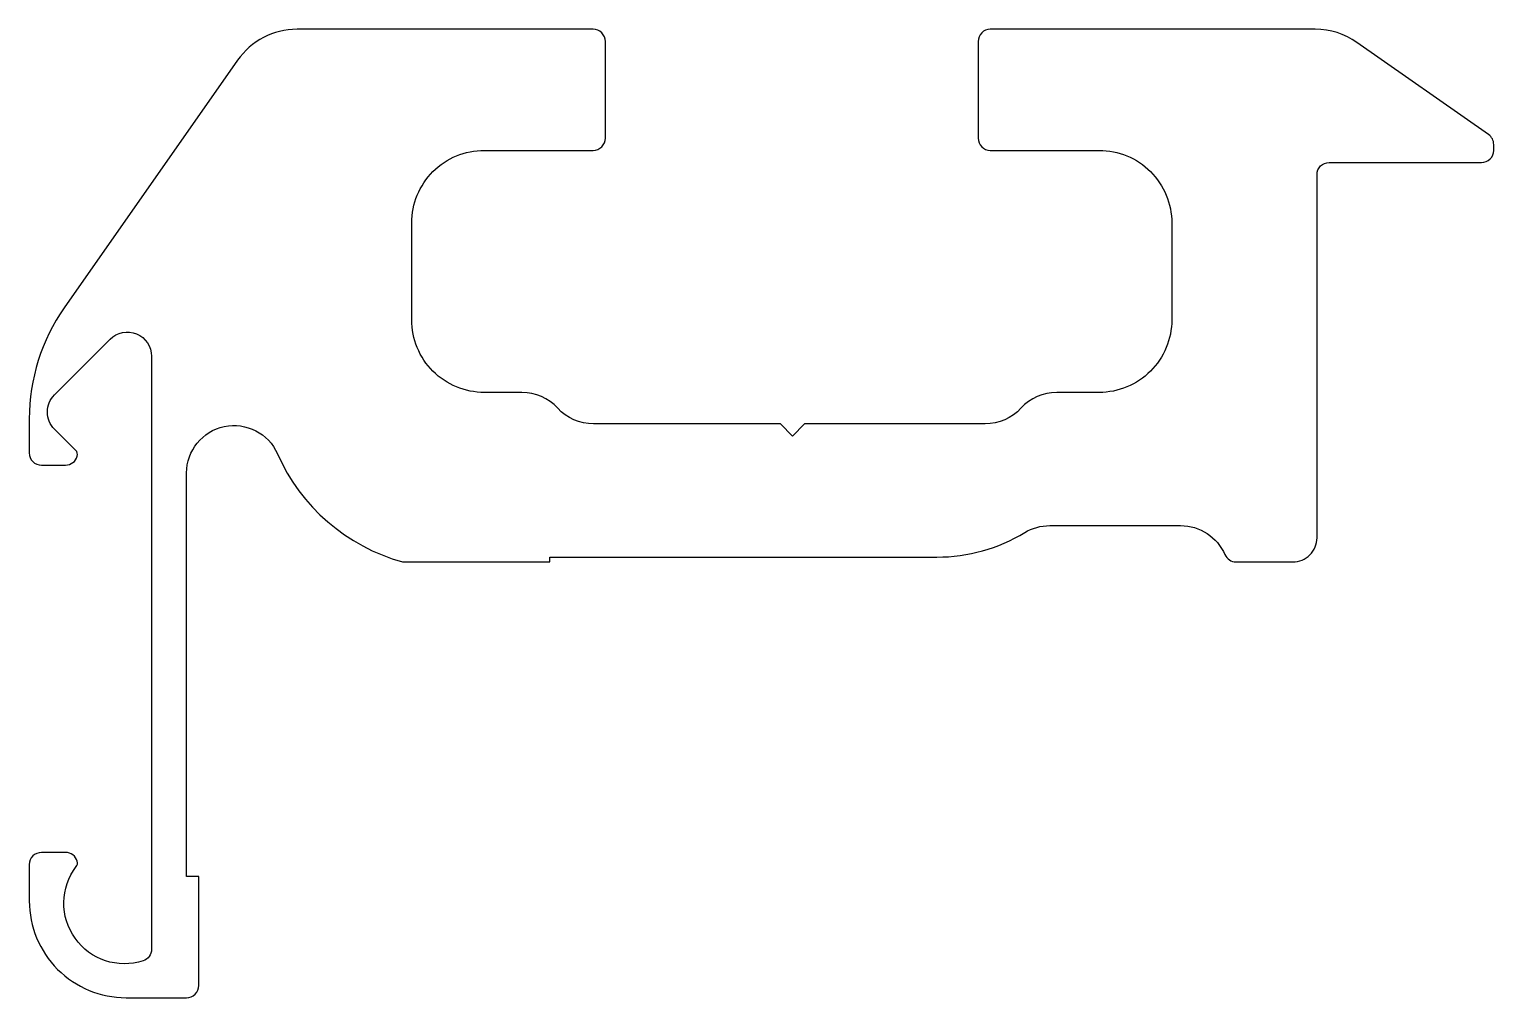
# Model space of a CAD drawing. Extents: x 1417.3 to 1477.8, y -25.8 to 14.2.
import ezdxf

# ---------------------------------------------------------------- set-up
doc = ezdxf.new("R2010")
doc.units = 0
doc.header["$LTSCALE"] = 15
doc.layers.get('0').update_dxf_attribs({"linetype": 'CONTINUOUS'})

msp = doc.modelspace()

# ---------------------------------------------------------------- linework, layer by layer
msp.add_lwpolyline([(1432.686, -7.84), (1438.768, -7.84), (1438.768, -7.64), (1454.768, -7.64, 0.136889), (1458.392, -6.629, -0.136795), (1459.428, -6.34), (1464.832, -6.339, -0.298335), (1466.665, -7.54, 0.298335), (1467.123, -7.84), (1469.468, -7.84, 0.414214), (1470.468, -6.84), (1470.468, 8.16, -0.414214), (1470.968, 8.66), (1477.268, 8.66, 0.414214), (1477.768, 9.16), (1477.768, 9.4, 0.244698), (1477.555, 9.809), (1472.117, 13.617, 0.153915), (1470.396, 14.16), (1456.968, 14.16, 0.414214), (1456.468, 13.66), (1456.468, 9.66, 0.414214), (1456.968, 9.16), (1461.468, 9.16, -0.414214), (1464.468, 6.16), (1464.468, 2.16, -0.414214), (1461.468, -0.84), (1459.714, -0.84, 0.210486), (1458.239, -1.49, -0.210486), (1456.763, -2.14), (1449.298, -2.14), (1448.798, -2.64), (1448.298, -2.14), (1440.574, -2.14, -0.210487), (1439.098, -1.49, 0.210486), (1437.623, -0.84), (1436.068, -0.84, -0.414214), (1433.068, 2.16), (1433.068, 6.16, -0.414214), (1436.068, 9.16), (1440.568, 9.16, 0.414214), (1441.068, 9.66), (1441.068, 13.66, 0.414214), (1440.568, 14.16), (1428.33, 14.16, 0.244698), (1425.873, 12.881), (1418.715, 2.659, 0.153915), (1417.268, -1.93), (1417.268, -3.34, 0.414214), (1417.768, -3.84), (1418.768, -3.84, 0.335943), (1419.25, -3.475, 0.27133), (1419.186, -3.231), (1418.31, -2.355, -0.414214), (1418.31, -0.941), (1420.611, 1.36, -0.668179), (1422.318, 0.653), (1422.318, -23.84, -0.324313), (1421.974, -24.315, -0.73618), (1419.208, -20.424, 0.235635), (1419.25, -20.205, 0.335943), (1418.768, -19.84), (1417.768, -19.84, 0.414214), (1417.268, -20.34), (1417.268, -21.84, 0.414214), (1421.268, -25.84), (1423.768, -25.84, 0.414214), (1424.268, -25.34), (1424.268, -20.84), (1423.768, -20.84), (1423.768, -4.167, -0.810855), (1427.52, -3.375, 0.224569)], format="xyb", close=True)

doc.saveas('drawing.dxf')
